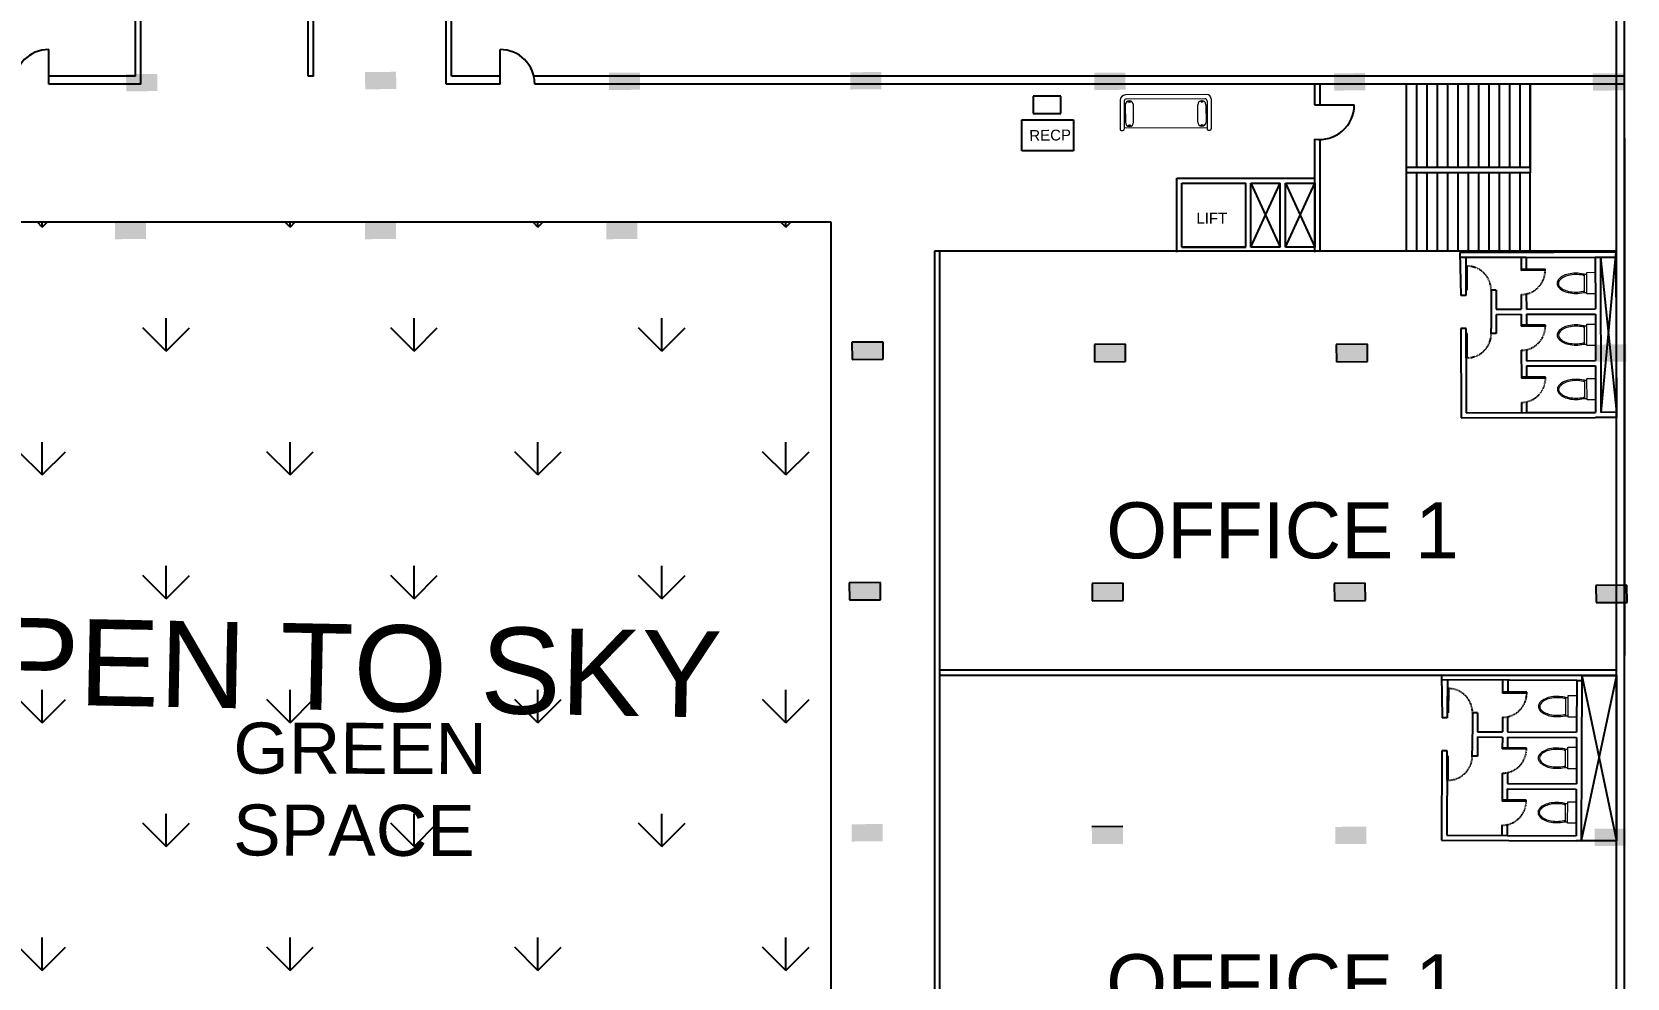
# Model space of a CAD drawing. Header units: millimetres. Extents: x 587797 to 2274247, y 1711 to 439204.
# Drawn here: x 1150649 to 1196884, y 276901 to 304338 of the extents above; entities that cross this region are included whole.
import ezdxf

# ---------------------------------------------------------------- set-up
doc = ezdxf.new("R2010")
doc.units = ezdxf.units.MM
doc.linetypes.add('ACAD_ISO03W100', pattern=[30, 12, -18])
doc.layers.add('finiture', color=7, linetype='Continuous', lineweight=20)
doc.styles.get("Standard").update_dxf_attribs({"font": 'arial.ttf'})

msp = doc.modelspace()

# ---------------------------------------------------------------- hatches: boundary and pattern name
h = msp.add_hatch(color=256)
h.dxf.hatch_style = 1
h.paths.add_polyline_path([(1154283.329, 302621.53), (1154279.041, 303121.512), (1153379.074, 303113.794), (1153383.362, 302613.812)])
h = msp.add_hatch(color=256)
h.dxf.hatch_style = 1
h.paths.add_polyline_path([(1161209.278, 302680.925), (1161204.991, 303180.907), (1160305.024, 303173.189), (1160309.311, 302673.207)])
h = msp.add_hatch(color=256)
h.dxf.hatch_style = 1
h.paths.add_polyline_path([(1168275.002, 302660.042), (1168270.714, 303160.023), (1167370.747, 303152.305), (1167375.035, 302652.324)])
h = msp.add_hatch(color=256)
h.dxf.hatch_style = 1
h.paths.add_polyline_path([(1175272.837, 302674.564), (1175268.549, 303174.545), (1174368.583, 303166.828), (1174372.87, 302666.846)])
h = msp.add_hatch(color=256)
h.dxf.hatch_style = 1
h.paths.add_polyline_path([(1182346.797, 302659.4), (1182342.509, 303159.382), (1181442.542, 303151.664), (1181446.83, 302651.683)])
h = msp.add_hatch(color=256)
h.dxf.hatch_style = 1
h.paths.add_polyline_path([(1189293.878, 302643.855), (1189289.59, 303143.837), (1188389.623, 303136.119), (1188393.911, 302636.137)])
h = msp.add_hatch(color=256)
h.dxf.hatch_style = 1
h.paths.add_polyline_path([(1196792.541, 302641.412), (1196788.253, 303141.394), (1195888.287, 303133.676), (1195892.574, 302633.694)])
h = msp.add_hatch()
h.set_pattern_fill('GRASS', color=3, scale=200)
h.set_pattern_definition([(90, (-2545329, -789734), (-3592.1024, 3592.1024), [952.5, -6231.705]), (45, (-2545329, -789734), (-3592.1024, 3592.1024), [952.5, -4127.5]), (135, (-2545329, -789734), (-3592.1024, -3592.1024), [952.5, -4127.5])])
h.paths.add_polyline_path([(1168134.671, 270697.253), (1168134.671, 260969.394), (1173805.901, 260970.284), (1173805.901, 298827.214), (1145298.656, 298827.214), (1145304.187, 260970.284), (1149672.609, 260970.284), (1149672.609, 270697.253)])
h.paths.add_polyline_path([(1145307.553, 242126.38), (1157165.097, 242126.38), (1157165.097, 247753.472), (1149672.609, 247753.472), (1149671.603, 256058.022), (1145305.867, 256057.494)])
h.paths.add_polyline_path([(1173804.214, 256060.943), (1168133.666, 256060.257), (1168134.671, 247753.472), (1160829.378, 247753.472), (1160829.378, 242126.38), (1173805.901, 242126.38)])
h.paths.add_polyline_path([(1146288.882, 284238.125), (1171249.293, 283751.054), (1171324.986, 287629.996), (1146364.575, 288117.068)], flags=24)
h.paths.add_polyline_path([(1149029.526, 243648.274), (1153058.617, 243637.811), (1153061.707, 244827.547), (1149032.616, 244838.009)], flags=24)
h.paths.add_polyline_path([(1149032.726, 244880.388), (1153239.701, 244869.463), (1153242.791, 246059.199), (1149035.815, 246070.123)], flags=24)
h.paths.add_polyline_path([(1164587.918, 243913.625), (1168617.008, 243903.162), (1168620.098, 245092.898), (1164591.007, 245103.36)], flags=24)
h.paths.add_polyline_path([(1164591.117, 245145.739), (1168798.093, 245134.814), (1168801.182, 246324.55), (1164594.207, 246335.474)], flags=24)
h = msp.add_hatch(color=256)
h.dxf.hatch_style = 1
h.paths.add_polyline_path([(1153958.383, 298333.714), (1153954.095, 298833.695), (1153054.128, 298825.978), (1153058.416, 298325.996)])
h = msp.add_hatch(color=256)
h.dxf.hatch_style = 1
h.paths.add_polyline_path([(1161205.158, 298333.714), (1161200.871, 298833.695), (1160300.904, 298825.978), (1160305.192, 298325.996)])
h = msp.add_hatch(color=256)
h.dxf.hatch_style = 1
h.paths.add_polyline_path([(1168197.545, 298333.714), (1168193.257, 298833.695), (1167293.291, 298825.978), (1167297.578, 298325.996)])
h = msp.add_hatch(color=256)
h.dxf.hatch_style = 1
h.paths.add_polyline_path([(1175321.279, 294844.27), (1175316.992, 295344.252), (1174417.025, 295336.534), (1174421.312, 294836.552)])
h = msp.add_hatch(color=256)
h.dxf.hatch_style = 1
h.paths.add_polyline_path([(1182348.697, 294778.816), (1182344.41, 295278.798), (1181444.443, 295271.08), (1181448.73, 294771.098)])
h = msp.add_hatch(color=256)
h.dxf.hatch_style = 1
h.paths.add_polyline_path([(1189359.74, 294778.816), (1189355.452, 295278.798), (1188455.486, 295271.08), (1188459.773, 294771.098)])
h = msp.add_hatch(color=256)
h.dxf.hatch_style = 1
h.paths.add_polyline_path([(1196862.202, 294778.816), (1196857.914, 295278.798), (1195957.947, 295271.08), (1195962.235, 294771.098)])
h = msp.add_hatch(color=256)
h.dxf.hatch_style = 1
h.paths.add_polyline_path([(1175245.035, 287872.979), (1175240.747, 288372.96), (1174340.78, 288365.242), (1174345.068, 287865.261)])
h = msp.add_hatch(color=256)
h.dxf.hatch_style = 1
h.paths.add_polyline_path([(1182280.952, 287853.344), (1182276.665, 288353.326), (1181376.698, 288345.608), (1181380.986, 287845.626)])
h = msp.add_hatch(color=256)
h.dxf.hatch_style = 1
h.paths.add_polyline_path([(1189299.207, 287853.344), (1189294.919, 288353.326), (1188394.952, 288345.608), (1188399.24, 287845.626)])
h = msp.add_hatch(color=256)
h.dxf.hatch_style = 1
h.paths.add_polyline_path([(1196883.681, 287795.76), (1196879.394, 288295.741), (1195979.427, 288288.023), (1195983.714, 287788.042)])
h = msp.add_hatch(color=256)
h.dxf.hatch_style = 1
h.paths.add_polyline_path([(1175311.285, 280869.494), (1175306.997, 281369.475), (1174407.031, 281361.757), (1174411.318, 280861.776)])
h = msp.add_hatch(color=256)
h.dxf.hatch_style = 1
h.paths.add_polyline_path([(1182272.819, 280793.885), (1182268.531, 281293.867), (1181368.564, 281286.149), (1181372.852, 280786.167)])
h = msp.add_hatch(color=256)
h.dxf.hatch_style = 1
h.paths.add_polyline_path([(1189328.712, 280793.885), (1189324.425, 281293.867), (1188424.458, 281286.149), (1188428.745, 280786.167)])
h = msp.add_hatch(color=256)
h.dxf.hatch_style = 1
h.paths.add_polyline_path([(1196846.688, 280738.744), (1196842.4, 281238.725), (1195942.433, 281231.007), (1195946.721, 280731.026)])

# ---------------------------------------------------------------- linework, layer by layer
for p, q in [((1153655.901, 303056.38), (1153655.901, 322826.38)), ((1153805.901, 302826.38), (1153805.901, 322826.38)), ((1158805.901, 303056.38), (1158805.901, 323056.38)), ((1162655.901, 302826.38), (1162655.901, 323056.38)), ((1162805.901, 303056.38), (1162805.901, 323056.38)), ((1196575.901, 303056.38), (1196575.901, 323056.38)), ((1196805.901, 303056.38), (1196805.901, 323056.38)), ((1158655.901, 303056.38), (1158655.901, 310076.38)), ((1151135.263, 302826.38), (1151135.263, 303826.38)), ((1153805.901, 302826.38), (1153805.901, 303826.38)), ((1164223.071, 302826.38), (1164223.071, 303826.38)), ((1153655.901, 303056.38), (1151135.263, 303056.38)), ((1153655.901, 303056.38), (1151135.263, 303056.38)), ((1158805.901, 303056.38), (1158655.901, 303056.38)), ((1164223.071, 303056.38), (1162805.901, 303056.38)), ((1164223.071, 303056.38), (1162805.901, 303056.38)), ((1196805.901, 303056.38), (1165196.262, 303056.38)), ((1196805.901, 303056.38), (1165196.262, 303056.38)), ((1196575.901, 286403.061), (1196575.901, 303056.38)), ((1196805.901, 248206.38), (1196805.901, 303056.38)), ((1153805.901, 302826.38), (1151135.263, 302826.38)), ((1164223.071, 302826.38), (1162655.901, 302826.38)), ((1196805.901, 302826.38), (1165227.185, 302826.38)), ((1179668.33, 302469.519), (1179668.33, 301969.519)), ((1180468.33, 302469.519), (1179668.33, 302469.519)), ((1180468.33, 301969.519), (1180468.33, 302469.519)), ((1187825.901, 302826.38), (1187825.901, 302219.988)), ((1190475.901, 302826.38), (1187975.901, 302826.38)), ((1187975.901, 302826.38), (1187975.901, 302219.988)), ((1190475.901, 302826.38), (1190475.901, 297976.38)), ((1190775.901, 302826.38), (1190775.901, 300401.38)), ((1191075.901, 302826.38), (1191075.901, 300401.38)), ((1191375.901, 302826.38), (1191375.901, 300401.38)), ((1191675.901, 302826.38), (1191675.901, 300401.38)), ((1191975.901, 302826.38), (1191975.901, 300401.38)), ((1192275.901, 302826.38), (1192275.901, 300401.38)), ((1192575.901, 302826.38), (1192575.901, 300401.38)), ((1192875.901, 302826.38), (1192875.901, 300401.38)), ((1193175.901, 302826.38), (1193175.901, 300401.38)), ((1193475.901, 302826.38), (1193475.901, 300401.38)), ((1193775.901, 302826.38), (1193775.901, 300401.38)), ((1194075.901, 300401.38), (1194075.901, 302826.38)), ((1194075.901, 302826.38), (1194075.901, 300251.38)), ((1196575.901, 297826.38), (1196575.901, 302826.38)), ((1179668.33, 301969.519), (1180468.33, 301969.519)), ((1187825.901, 302219.988), (1188975.901, 302219.988)), ((1179338.992, 301792.487), (1180838.992, 301792.487)), ((1179338.992, 300892.487), (1179338.992, 301792.487)), ((1180838.992, 301792.487), (1180838.992, 300892.487)), ((1187825.901, 301231.302), (1187825.901, 297976.041)), ((1187975.901, 301219.988), (1187975.901, 297976.041)), ((1196805.901, 301253.061), (1196805.901, 286253.061)), ((1180838.992, 300892.487), (1179338.992, 300892.487)), ((1183831.191, 298099.816), (1183831.191, 300099.816)), ((1183831.191, 300099.816), (1185831.191, 300099.816)), ((1183831.191, 297949.816), (1183831.191, 300099.816)), ((1185831.191, 300099.816), (1186831.191, 300099.816)), ((1186831.191, 300099.816), (1187831.191, 300099.816)), ((1194075.901, 300401.38), (1190475.901, 300401.38)), ((1194075.901, 300251.38), (1190475.901, 300251.38)), ((1190775.901, 300251.38), (1190775.901, 297976.38)), ((1191075.901, 300251.38), (1191075.901, 297976.38)), ((1191375.901, 300251.38), (1191375.901, 297976.38)), ((1191675.901, 300251.38), (1191675.901, 297976.38)), ((1191975.901, 300251.38), (1191975.901, 297976.38)), ((1192275.901, 300251.38), (1192275.901, 297976.041)), ((1192575.901, 300251.38), (1192575.901, 297976.38)), ((1192875.901, 300251.38), (1192875.901, 297976.38)), ((1193175.901, 300251.38), (1193175.901, 297976.38)), ((1193475.901, 300251.38), (1193475.901, 297976.38)), ((1193775.901, 300251.38), (1193775.901, 297976.38)), ((1194075.901, 297976.38), (1194075.901, 300251.38)), ((1183981.191, 298099.816), (1183981.191, 299949.816)), ((1183981.191, 299949.816), (1185831.191, 299949.816)), ((1185831.191, 298099.816), (1185831.191, 299949.816)), ((1185981.191, 298099.816), (1185981.191, 299949.816)), ((1185981.191, 299949.816), (1186831.191, 299949.816)), ((1185981.191, 299949.816), (1186831.191, 298099.816)), ((1185981.191, 298099.816), (1186831.191, 299949.816)), ((1186831.191, 298099.816), (1186831.191, 299949.816)), ((1186981.191, 298099.816), (1186981.191, 299949.816)), ((1186981.191, 299949.816), (1187831.191, 299949.816)), ((1186981.191, 299949.816), (1187831.191, 298099.816)), ((1186981.191, 298099.816), (1187831.191, 299949.816)), ((1187825.901, 299949.816), (1187825.901, 297949.816)), ((1187831.191, 299949.816), (1187831.191, 298099.816)), ((1196805.901, 243206.38), (1196805.901, 299906.38)), ((1145298.656, 298827.214), (1173805.901, 298827.214)), ((1173805.901, 298827.214), (1173805.901, 260970.284)), ((1176805.901, 297976.041), (1176805.901, 248206.38)), ((1196575.901, 297976.041), (1176805.901, 297976.041)), ((1176955.901, 297976.041), (1176955.901, 286403.061)), ((1183981.191, 298099.816), (1185831.191, 298099.816)), ((1185831.191, 298099.816), (1183981.191, 298099.816)), ((1188881.191, 297976.041), (1184731.191, 297976.041)), ((1186831.191, 298099.816), (1185981.191, 298099.816)), ((1187831.191, 298099.816), (1186981.191, 298099.816)), ((1192040.412, 297944.736), (1194759.037, 297952.493)), ((1192040.412, 297944.736), (1192063.684, 296695.451)), ((1192060.547, 297794.793), (1196559.458, 297807.629)), ((1193959.468, 297800.211), (1192060.547, 297794.793)), ((1192210.547, 297795.221), (1192213.256, 296845.879)), ((1193809.469, 297799.783), (1193810.545, 297422.654)), ((1193959.468, 297800.211), (1193960.462, 297452.082)), ((1194759.037, 297952.493), (1196559.03, 297957.629)), ((1195959.46, 297805.917), (1196559.458, 297807.629)), ((1195959.46, 297805.917), (1195963.74, 296305.923)), ((1196109.46, 297806.345), (1196122.299, 293306.364)), ((1196109.46, 297806.345), (1196572.298, 293307.648)), ((1196559.03, 297957.629), (1196122.299, 293306.364)), ((1196559.458, 297807.629), (1196572.725, 293157.648)), ((1192240.258, 297545.959), (1192211.258, 297545.876)), ((1192211.258, 297545.876), (1192213.256, 296845.879)), ((1192240.258, 297545.959), (1192242.255, 296845.962)), ((1194510.459, 297453.651), (1193810.462, 297451.654)), ((1194510.542, 297424.652), (1193810.545, 297422.654)), ((1194510.542, 297424.652), (1194510.459, 297453.651)), ((1192242.255, 296845.962), (1192213.256, 296845.879)), ((1192213.256, 296845.879), (1192213.684, 296695.879)), ((1193089.593, 296848.379), (1192942.253, 296847.959)), ((1192942.253, 296847.959), (1192942.681, 296697.96)), ((1193089.593, 296848.379), (1193091.164, 296297.727)), ((1192213.684, 296695.879), (1192063.684, 296695.451)), ((1192940.022, 296697.952), (1192942.753, 295740.528)), ((1193812.542, 296722.657), (1193813.749, 296299.789)), ((1193962.495, 296739.345), (1193963.748, 296300.217)), ((1193091.164, 296297.727), (1193813.749, 296299.789)), ((1193091.592, 296147.728), (1193814.177, 296149.79)), ((1193091.592, 296147.728), (1193093.181, 295590.956)), ((1193814.177, 296149.79), (1193815.161, 295804.858)), ((1193963.748, 296300.217), (1195963.74, 296305.923)), ((1193964.176, 296150.218), (1195964.168, 296155.924)), ((1193964.176, 296150.218), (1193965.078, 295834.286)), ((1195964.168, 296155.924), (1195968.02, 294805.93)), ((1192216.415, 295738.455), (1192066.416, 295738.027)), ((1192066.416, 295738.027), (1192073.815, 293144.812)), ((1192216.843, 295588.456), (1192216.415, 295738.455)), ((1192245.843, 295588.539), (1192216.843, 295588.456)), ((1192216.843, 295588.456), (1192223.387, 293295.239)), ((1192218.841, 294888.459), (1192216.843, 295588.456)), ((1192247.84, 294888.541), (1192245.843, 295588.539)), ((1192945.412, 295740.535), (1192942.753, 295740.528)), ((1192945.84, 295590.536), (1192945.412, 295740.535)), ((1193093.181, 295590.956), (1192945.84, 295590.536)), ((1194515.075, 295835.855), (1193815.078, 295833.858)), ((1194515.158, 295806.855), (1193815.161, 295804.858)), ((1194515.158, 295806.855), (1194515.075, 295835.855)), ((1175316.992, 295344.252), (1174417.025, 295336.534)), ((1174417.025, 295336.534), (1174421.312, 294836.552)), ((1175321.279, 294844.27), (1175316.992, 295344.252)), ((1182344.41, 295278.798), (1181444.443, 295271.08)), ((1181444.443, 295271.08), (1181448.73, 294771.098)), ((1182348.697, 294778.816), (1182344.41, 295278.798)), ((1189355.452, 295278.798), (1188455.486, 295271.08)), ((1188455.486, 295271.08), (1188459.773, 294771.098)), ((1189359.74, 294778.816), (1189355.452, 295278.798)), ((1193817.158, 295104.861), (1193819.469, 294295.087)), ((1193967.111, 295121.549), (1193968.028, 294800.223)), ((1174421.312, 294836.552), (1175321.279, 294844.27)), ((1181448.73, 294771.098), (1182348.697, 294778.816)), ((1188459.773, 294771.098), (1189359.74, 294778.816)), ((1192247.84, 294888.541), (1192218.841, 294888.459)), ((1193968.028, 294800.223), (1195968.02, 294805.93)), ((1193968.456, 294650.224), (1195968.448, 294655.93)), ((1193968.456, 294650.224), (1193969.386, 294324.515)), ((1195968.448, 294655.93), (1195972.3, 293305.936)), ((1194519.383, 294326.084), (1193819.386, 294324.087)), ((1194519.466, 294297.084), (1193819.469, 294295.087)), ((1194519.466, 294297.084), (1194519.383, 294326.084)), ((1193821.466, 293595.09), (1193822.309, 293299.801)), ((1193971.419, 293611.778), (1193972.308, 293300.229)), ((1192073.815, 293144.812), (1195972.728, 293155.936)), ((1192223.387, 293295.239), (1193972.308, 293300.229)), ((1193972.308, 293300.229), (1195972.3, 293305.936)), ((1196572.725, 293157.648), (1195972.728, 293155.936)), ((1196572.298, 293307.648), (1196122.299, 293306.364)), ((1175240.747, 288372.96), (1174340.78, 288365.242)), ((1174340.78, 288365.242), (1174345.068, 287865.261)), ((1175245.035, 287872.979), (1175240.747, 288372.96)), ((1182276.665, 288353.326), (1181376.698, 288345.608)), ((1181376.698, 288345.608), (1181380.986, 287845.626)), ((1182280.952, 287853.344), (1182276.665, 288353.326)), ((1189294.919, 288353.326), (1188394.952, 288345.608)), ((1188394.952, 288345.608), (1188399.24, 287845.626)), ((1189299.207, 287853.344), (1189294.919, 288353.326)), ((1196879.394, 288295.741), (1195979.427, 288288.023)), ((1195979.427, 288288.023), (1195983.714, 287788.042)), ((1196883.681, 287795.76), (1196879.394, 288295.741)), ((1174345.068, 287865.261), (1175245.035, 287872.979)), ((1181380.986, 287845.626), (1182280.952, 287853.344)), ((1188399.24, 287845.626), (1189299.207, 287853.344)), ((1195983.714, 287788.042), (1196883.681, 287795.76)), ((1176955.901, 286403.061), (1176955.901, 248356.38)), ((1196575.901, 248356.38), (1196575.901, 286403.061)), ((1196575.901, 285826.041), (1176955.901, 285826.041)), ((1196575.901, 285676.041), (1176955.901, 285676.041)), ((1191507.961, 285697.974), (1195575.91, 285680.369)), ((1191507.961, 285697.974), (1191522.262, 284448.554)), ((1195425.911, 285531.017), (1191527.019, 285547.89)), ((1191677.018, 285547.241), (1191672.909, 284597.904)), ((1191675.939, 285297.897), (1191672.909, 284597.904)), ((1191704.938, 285297.772), (1191675.939, 285297.897)), ((1191704.938, 285297.772), (1191701.909, 284597.778)), ((1193275.931, 285540.321), (1193274.299, 285163.195)), ((1193425.93, 285539.672), (1193424.423, 285191.545)), ((1195425.911, 285531.017), (1195419.42, 284031.031)), ((1195425.911, 285531.017), (1195575.281, 285530.37)), ((1195575.91, 285680.369), (1195555.787, 280880.411)), ((1196575.901, 285676.041), (1195555.787, 280880.411)), ((1195575.91, 285680.369), (1196575.901, 285676.041)), ((1195575.91, 285680.369), (1196575.901, 280880.411)), ((1196575.901, 285676.041), (1196575.901, 280880.411)), ((1193974.293, 285160.165), (1193274.299, 285163.195)), ((1193974.418, 285189.165), (1193274.425, 285192.194)), ((1193974.293, 285160.165), (1193974.418, 285189.165)), ((1191672.26, 284447.905), (1191522.262, 284448.554)), ((1191672.909, 284597.904), (1191672.26, 284447.905)), ((1191701.909, 284597.778), (1191672.909, 284597.904)), ((1192398.594, 284444.762), (1192394.451, 283487.343)), ((1192401.902, 284594.749), (1192401.253, 284444.751)), ((1192549.242, 284594.111), (1192401.902, 284594.749)), ((1192549.242, 284594.111), (1192546.859, 284043.462)), ((1193271.27, 284463.201), (1193269.44, 284040.335)), ((1193421.339, 284478.812), (1193419.439, 284039.686)), ((1192546.21, 283893.464), (1192543.801, 283336.695)), ((1192546.21, 283893.464), (1193268.791, 283890.337)), ((1192546.859, 284043.462), (1193269.44, 284040.335)), ((1193268.791, 283890.337), (1193267.298, 283545.407)), ((1193418.789, 283889.687), (1193417.422, 283573.758)), ((1193418.789, 283889.687), (1195418.771, 283881.032)), ((1193419.439, 284039.686), (1195419.42, 284031.031)), ((1191518.118, 283491.135), (1191506.896, 280897.933)), ((1191668.117, 283490.486), (1191518.118, 283491.135)), ((1191667.468, 283340.488), (1191668.117, 283490.486)), ((1192397.11, 283487.331), (1192394.451, 283487.343)), ((1192396.461, 283337.333), (1192397.11, 283487.331)), ((1193967.292, 283542.378), (1193267.298, 283545.407)), ((1193967.417, 283571.377), (1193267.424, 283574.407)), ((1193967.292, 283542.378), (1193967.417, 283571.377)), ((1195418.771, 283881.032), (1195412.928, 282531.045)), ((1191667.468, 283340.488), (1191657.543, 281047.283)), ((1191664.438, 282640.494), (1191667.468, 283340.488)), ((1191696.467, 283340.362), (1191667.468, 283340.488)), ((1191693.438, 282640.369), (1191696.467, 283340.362)), ((1192543.801, 283336.695), (1192396.461, 283337.333)), ((1191693.438, 282640.369), (1191664.438, 282640.494)), ((1193264.269, 282845.414), (1193260.764, 282035.644)), ((1193414.338, 282861.025), (1193412.947, 282539.7)), ((1193412.947, 282539.7), (1195412.928, 282531.045)), ((1193960.758, 282032.615), (1193260.764, 282035.644)), ((1193960.883, 282061.614), (1193260.89, 282064.644)), ((1193412.298, 282389.702), (1193410.889, 282063.995)), ((1193412.298, 282389.702), (1195412.279, 282381.046)), ((1193960.758, 282032.615), (1193960.883, 282061.614)), ((1195412.279, 282381.046), (1195406.437, 281031.059)), ((1182268.531, 281293.867), (1181368.564, 281286.149)), ((1193257.735, 281335.651), (1193256.457, 281040.363)), ((1193407.804, 281351.262), (1193406.456, 281039.714)), ((1191506.896, 280897.933), (1195405.788, 280881.06)), ((1191657.543, 281047.283), (1193406.456, 281039.714)), ((1193406.456, 281039.714), (1195406.437, 281031.059)), ((1195555.787, 280880.411), (1195405.788, 280881.06)), ((1196575.901, 280880.411), (1195555.804, 280884.688))]:
    msp.add_line(p, q)
for centre, radius, start, end in [((1151135.263, 302826.38), 1000, 90, 180), ((1164223.445, 302826.753), 999.627, 359.9786066, 90.0213934), ((1187975.901, 302219.988), 1000, 261.3730734, 0)]:
    msp.add_arc(centre, radius, start, end)
at = {"linetype": 'ACAD_ISO03W100'}
for centre, start, end in [((1192242.255, 296845.962), 0.1634807, 90.1634807), ((1193810.545, 297422.654), 270.1634807, 0.1634807), ((1192245.843, 295588.539), 270.1634807, 0.1634807), ((1193815.161, 295804.858), 270.1634807, 0.1634807), ((1193819.469, 294295.087), 270.1634807, 0.1634807), ((1191701.909, 284597.778), 359.7520462, 89.7520462), ((1193274.299, 285163.195), 269.7520462, 359.7520462), ((1193267.298, 283545.407), 269.7520462, 359.7520462), ((1191696.467, 283340.362), 269.7520462, 359.7520462), ((1193260.764, 282035.644), 269.7520462, 359.7520462)]:
    msp.add_arc(centre, 700, start, end, dxfattribs=at)
at = {"layer": 'finiture'}
for p, q in [((1184707.538, 302519.436), (1182347.554, 302510.749)), ((1184647.98, 302399.216), (1182367.996, 302390.823)), ((1184827.979, 302399.879), (1184831.178, 301530.946)), ((1182188.144, 302350.161), (1182191.196, 301521.227)), ((1182308.217, 302330.603), (1182311.195, 301521.669)), ((1182338.919, 302213.908), (1182340.752, 301715.899)), ((1182580.751, 301716.782), (1182578.917, 302214.792)), ((1184440.193, 301723.627), (1184438.36, 302221.637)), ((1184678.358, 302222.52), (1184680.192, 301724.511)), ((1184708.201, 302339.438), (1184711.178, 301530.504)), ((1182231.342, 301481.375), (1182271.342, 301481.522)), ((1184711.072, 301559.443), (1182311.088, 301550.608)), ((1184751.325, 301490.652), (1184791.325, 301490.799)), ((1195636.682, 297311.446), (1195713.346, 297311.665)), ((1195636.874, 297310.798), (1195638.375, 296784.702)), ((1195712.685, 297365.563), (1195960.715, 297366.271)), ((1195714.456, 296744.863), (1195712.685, 297365.563)), ((1195960.715, 297366.271), (1195962.486, 296745.57)), ((1195641.144, 296781.349), (1195714.859, 296781.56)), ((1195962.486, 296745.57), (1195714.456, 296744.863)), ((1195640.958, 295813.006), (1195717.622, 295813.225)), ((1195641.15, 295812.358), (1195642.651, 295286.262)), ((1195716.96, 295867.123), (1195964.99, 295867.831)), ((1195718.731, 295246.423), (1195716.96, 295867.123)), ((1195964.99, 295867.831), (1195966.761, 295247.131)), ((1195645.419, 295282.909), (1195719.134, 295283.12)), ((1195966.761, 295247.131), (1195718.731, 295246.423)), ((1195645.456, 294236.458), (1195722.12, 294236.677)), ((1195645.648, 294235.81), (1195647.149, 293709.714)), ((1195721.458, 294290.575), (1195969.488, 294291.283)), ((1195723.23, 293669.875), (1195721.458, 294290.575)), ((1195969.488, 294291.283), (1195971.26, 293670.583)), ((1195649.917, 293706.362), (1195723.633, 293706.572)), ((1195971.26, 293670.583), (1195723.23, 293669.875)), ((1195099.778, 285038.226), (1195097.501, 284512.133)), ((1195099.591, 285038.876), (1195176.254, 285038.544)), ((1195173.294, 284471.749), (1195175.98, 285092.446)), ((1195175.98, 285092.446), (1195424.009, 285091.372)), ((1195424.009, 285091.372), (1195421.322, 284470.675)), ((1195100.246, 284508.761), (1195173.96, 284508.442)), ((1195421.322, 284470.675), (1195173.294, 284471.749)), ((1195093.293, 283539.794), (1195091.017, 283013.702)), ((1195093.106, 283540.444), (1195169.77, 283540.112)), ((1195166.809, 282973.317), (1195169.495, 283594.014)), ((1195169.495, 283594.014), (1195417.524, 283592.941)), ((1195417.524, 283592.941), (1195414.838, 282972.244)), ((1195093.761, 283010.329), (1195167.476, 283010.01)), ((1195414.838, 282972.244), (1195166.809, 282973.317)), ((1195086.471, 281963.255), (1195084.194, 281437.162)), ((1195086.284, 281963.905), (1195162.947, 281963.573)), ((1195159.986, 281396.777), (1195162.673, 282017.475)), ((1195162.673, 282017.475), (1195410.701, 282016.401)), ((1195410.701, 282016.401), (1195408.015, 281395.704)), ((1195086.938, 281433.79), (1195160.653, 281433.471)), ((1195408.015, 281395.704), (1195159.986, 281396.777))]:
    msp.add_line(p, q, dxfattribs=at)
for centre, radius, start, end in [((1182348.143, 302350.75), 160, 90.2109181, 180.2109181), ((1182368.216, 302330.824), 60, 90.2109181, 180.2109181), ((1184648.201, 302339.217), 60, 0.2109181, 90.2109181), ((1184707.98, 302399.437), 120, 0.2109181, 90.2109181), ((1182458.918, 302214.35), 120, 0.2109181, 180.2109181), ((1182448.298, 302277.431), 50.167, 99.5704324, 145.6067419), ((1182460.441, 302294.666), 30.915, 119.0089282, 189.0989316), ((1182461.831, 302344.512), 28.083, 205.8894765, 331.5465133), ((1182473.388, 302300.631), 23.48, 136.0033228, 216.0730751), ((1182480.985, 302312.46), 15.79, 164.3947829, 278.979012), ((1182492.61, 302327.378), 10.871, 192.7586626, 303.898233), ((1184558.359, 302222.079), 120, 0.2109181, 180.2109181), ((1184523.837, 302334.856), 10.871, 236.5236031, 347.6631735), ((1184554.488, 302352.216), 28.083, 208.8753228, 334.5323596), ((1184535.571, 302320.024), 15.79, 261.4428241, 16.0270533), ((1184543.254, 302308.25), 23.48, 324.348761, 44.4185134), ((1184556.245, 302302.382), 30.915, 351.3229046, 61.412908), ((1184568.514, 302285.236), 50.167, 34.8150943, 80.8514037), ((1182231.195, 301521.375), 40, 180.2109181, 270.2109181), ((1182271.195, 301521.522), 40, 270.2109181, 0.2109181), ((1182460.752, 301716.34), 120, 180.2109181, 0.2109181), ((1182450.596, 301653.183), 50.167, 214.8150943, 260.8514037), ((1182462.865, 301636.038), 30.915, 171.3229046, 241.412908), ((1182464.623, 301586.203), 28.083, 28.8753228, 154.5323596), ((1182475.856, 301630.169), 23.48, 144.348761, 224.4185134), ((1182483.54, 301618.396), 15.79, 81.4428241, 196.0270533), ((1182495.274, 301603.563), 10.871, 56.5236031, 167.6631735), ((1184560.192, 301724.069), 120, 180.2109181, 0.2109181), ((1184526.501, 301611.041), 10.871, 12.7586626, 123.898233), ((1184557.279, 301593.907), 28.083, 25.8894765, 151.5465133), ((1184538.126, 301625.959), 15.79, 344.3947829, 98.979012), ((1184545.722, 301637.788), 23.48, 316.0033228, 36.0730751), ((1184558.67, 301643.753), 30.915, 299.0089282, 9.0989316), ((1184570.812, 301660.988), 50.167, 279.5704324, 325.6067419), ((1184751.178, 301530.651), 40, 180.2109181, 270.2109181), ((1184791.178, 301530.799), 40, 270.2109181, 0.2109181), ((1195319.466, 296685.487), 644.97, 102.7220574, 118.4352154), ((1195399.281, 296331.956), 1007.399, 90.1634807, 102.7220574), ((1195399.281, 296331.956), 970.194, 90.1634807, 102.7220574), ((1195399.281, 296331.956), 1007.399, 77.604904, 90.1634807), ((1195399.281, 296331.956), 970.194, 77.604904, 90.1634807), ((1195477.077, 296685.937), 644.97, 75.6550411, 77.604904), ((1195018.63, 297045.984), 164.868, 142.560446, 180.1634807), ((1195018.63, 297045.984), 164.868, 180.1634807, 217.7665154), ((1195199.069, 296907.831), 392.122, 118.4352154, 142.560446), ((1195198.277, 297185.164), 392.122, 217.7665154, 241.891746), ((1195018.63, 297045.984), 127.664, 142.560446, 180.1634807), ((1195018.63, 297045.984), 127.664, 180.1634807, 217.7665154), ((1195199.069, 296907.831), 354.917, 118.4352154, 142.560446), ((1195198.277, 297185.164), 354.917, 217.7665154, 241.891746), ((1195317.404, 297408.191), 644.97, 241.891746, 257.604904), ((1195319.466, 296685.487), 607.765, 102.7220574, 118.4352154), ((1195317.404, 297408.191), 607.765, 241.891746, 257.604904), ((1195477.077, 296685.937), 607.765, 75.6550411, 77.604904), ((1195395.2, 297762.172), 1007.399, 257.604904, 270.1634807), ((1195395.2, 297762.172), 970.194, 257.604904, 270.1634807), ((1195395.2, 297762.172), 970.194, 270.1634807, 282.7220574), ((1195395.2, 297762.172), 1007.399, 270.1634807, 282.7220574), ((1195475.015, 297408.641), 607.765, 282.7220574, 284.6719203), ((1195475.015, 297408.641), 644.97, 282.7220574, 284.6719203), ((1195022.906, 295547.544), 164.868, 142.560446, 180.1634807), ((1195022.906, 295547.544), 164.868, 180.1634807, 217.7665154), ((1195203.344, 295409.391), 392.122, 118.4352154, 142.560446), ((1195202.553, 295686.724), 392.122, 217.7665154, 241.891746), ((1195022.906, 295547.544), 127.664, 142.560446, 180.1634807), ((1195022.906, 295547.544), 127.664, 180.1634807, 217.7665154), ((1195203.344, 295409.391), 354.917, 118.4352154, 142.560446), ((1195202.553, 295686.724), 354.917, 217.7665154, 241.891746), ((1195323.742, 295187.047), 644.97, 102.7220574, 118.4352154), ((1195323.742, 295187.047), 607.765, 102.7220574, 118.4352154), ((1195403.556, 294833.516), 1007.399, 90.1634807, 102.7220574), ((1195403.556, 294833.516), 970.194, 90.1634807, 102.7220574), ((1195403.556, 294833.516), 1007.399, 77.604904, 90.1634807), ((1195403.556, 294833.516), 970.194, 77.604904, 90.1634807), ((1195481.352, 295187.497), 607.765, 75.6550411, 77.604904), ((1195481.352, 295187.497), 644.97, 75.6550411, 77.604904), ((1195321.68, 295909.751), 644.97, 241.891746, 257.604904), ((1195321.68, 295909.751), 607.765, 241.891746, 257.604904), ((1195399.476, 296263.732), 1007.399, 257.604904, 270.1634807), ((1195399.476, 296263.732), 970.194, 257.604904, 270.1634807), ((1195399.476, 296263.732), 970.194, 270.1634807, 282.7220574), ((1195399.476, 296263.732), 1007.399, 270.1634807, 282.7220574), ((1195479.29, 295910.201), 607.765, 282.7220574, 284.6719203), ((1195479.29, 295910.201), 644.97, 282.7220574, 284.6719203), ((1195027.404, 293970.996), 164.868, 142.560446, 180.1634807), ((1195207.842, 293832.843), 392.122, 118.4352154, 142.560446), ((1195207.842, 293832.843), 354.917, 118.4352154, 142.560446), ((1195328.24, 293610.499), 644.97, 102.7220574, 118.4352154), ((1195328.24, 293610.499), 607.765, 102.7220574, 118.4352154), ((1195408.055, 293256.968), 1007.399, 90.1634807, 102.7220574), ((1195408.055, 293256.968), 970.194, 90.1634807, 102.7220574), ((1195408.055, 293256.968), 1007.399, 77.604904, 90.1634807), ((1195408.055, 293256.968), 970.194, 77.604904, 90.1634807), ((1195485.851, 293610.949), 607.765, 75.6550411, 77.604904), ((1195485.851, 293610.949), 644.97, 75.6550411, 77.604904), ((1195027.404, 293970.996), 164.868, 180.1634807, 217.7665154), ((1195207.051, 294110.176), 392.122, 217.7665154, 241.891746), ((1195027.404, 293970.996), 127.664, 142.560446, 180.1634807), ((1195027.404, 293970.996), 127.664, 180.1634807, 217.7665154), ((1195207.051, 294110.176), 354.917, 217.7665154, 241.891746), ((1195326.178, 294333.204), 644.97, 241.891746, 257.604904), ((1195326.178, 294333.204), 607.765, 241.891746, 257.604904), ((1195403.974, 294687.184), 1007.399, 257.604904, 270.1634807), ((1195403.974, 294687.184), 970.194, 257.604904, 270.1634807), ((1195403.974, 294687.184), 970.194, 270.1634807, 282.7220574), ((1195403.974, 294687.184), 1007.399, 270.1634807, 282.7220574), ((1195483.789, 294333.653), 607.765, 282.7220574, 284.6719203), ((1195483.789, 294333.653), 644.97, 282.7220574, 284.6719203), ((1194479.649, 284777.859), 164.868, 142.1490115, 179.7520462), ((1194659.09, 284638.414), 392.122, 118.0237809, 142.1490115), ((1194479.649, 284777.859), 127.664, 142.1490115, 179.7520462), ((1194659.09, 284638.414), 354.917, 118.0237809, 142.1490115), ((1194777.888, 284415.211), 644.97, 102.3106229, 118.0237809), ((1194777.888, 284415.211), 607.765, 102.3106229, 118.0237809), ((1194855.162, 284061.116), 1007.399, 89.7520462, 102.3106229), ((1194855.162, 284061.116), 970.194, 89.7520462, 102.3106229), ((1194855.162, 284061.116), 970.194, 77.1934694, 89.7520462), ((1194855.162, 284061.116), 1007.399, 77.1934694, 89.7520462), ((1194935.498, 284414.529), 607.765, 75.2436066, 77.1934694), ((1194935.498, 284414.529), 644.97, 75.2436066, 77.1934694), ((1194479.649, 284777.859), 164.868, 179.7520462, 217.3550809), ((1194660.291, 284915.745), 392.122, 217.3550809, 241.4803114), ((1194479.649, 284777.859), 127.664, 179.7520462, 217.3550809), ((1194660.291, 284915.745), 354.917, 217.3550809, 241.4803114), ((1194781.016, 285137.911), 644.97, 241.4803114, 257.1934694), ((1194781.016, 285137.911), 607.765, 241.4803114, 257.1934694), ((1194861.352, 285491.324), 1007.399, 257.1934694, 269.7520462), ((1194861.352, 285491.324), 970.194, 257.1934694, 269.7520462), ((1194861.352, 285491.324), 1007.399, 269.7520462, 282.3106229), ((1194861.352, 285491.324), 970.194, 269.7520462, 282.3106229), ((1194938.625, 285137.229), 607.765, 282.3106229, 284.2604858), ((1194938.625, 285137.229), 644.97, 282.3106229, 284.2604858), ((1194652.606, 283139.982), 392.122, 118.0237809, 142.1490115), ((1194652.606, 283139.982), 354.917, 118.0237809, 142.1490115), ((1194771.403, 282916.779), 644.97, 102.3106229, 118.0237809), ((1194771.403, 282916.779), 607.765, 102.3106229, 118.0237809), ((1194848.677, 282562.684), 1007.399, 89.7520462, 102.3106229), ((1194848.677, 282562.684), 970.194, 89.7520462, 102.3106229), ((1194848.677, 282562.684), 970.194, 77.1934694, 89.7520462), ((1194848.677, 282562.684), 1007.399, 77.1934694, 89.7520462), ((1194929.013, 282916.097), 607.765, 75.2436066, 77.1934694), ((1194929.013, 282916.097), 644.97, 75.2436066, 77.1934694), ((1194473.164, 283279.427), 164.868, 179.7520462, 217.3550809), ((1194473.164, 283279.427), 164.868, 142.1490115, 179.7520462), ((1194653.806, 283417.314), 392.122, 217.3550809, 241.4803114), ((1194473.164, 283279.427), 127.664, 179.7520462, 217.3550809), ((1194473.164, 283279.427), 127.664, 142.1490115, 179.7520462), ((1194653.806, 283417.314), 354.917, 217.3550809, 241.4803114), ((1194774.531, 283639.479), 644.97, 241.4803114, 257.1934694), ((1194774.531, 283639.479), 607.765, 241.4803114, 257.1934694), ((1194854.867, 283992.892), 1007.399, 257.1934694, 269.7520462), ((1194854.867, 283992.892), 970.194, 257.1934694, 269.7520462), ((1194854.867, 283992.892), 1007.399, 269.7520462, 282.3106229), ((1194854.867, 283992.892), 970.194, 269.7520462, 282.3106229), ((1194932.141, 283638.797), 607.765, 282.3106229, 284.2604858), ((1194932.141, 283638.797), 644.97, 282.3106229, 284.2604858), ((1194466.341, 281702.887), 164.868, 179.7520462, 217.3550809), ((1194466.341, 281702.887), 164.868, 142.1490115, 179.7520462), ((1194646.983, 281840.774), 392.122, 217.3550809, 241.4803114), ((1194645.783, 281563.442), 392.122, 118.0237809, 142.1490115), ((1194466.341, 281702.887), 127.664, 179.7520462, 217.3550809), ((1194466.341, 281702.887), 127.664, 142.1490115, 179.7520462), ((1194646.983, 281840.774), 354.917, 217.3550809, 241.4803114), ((1194645.783, 281563.442), 354.917, 118.0237809, 142.1490115), ((1194764.581, 281340.24), 644.97, 102.3106229, 118.0237809), ((1194764.581, 281340.24), 607.765, 102.3106229, 118.0237809), ((1194841.855, 280986.145), 1007.399, 89.7520462, 102.3106229), ((1194841.855, 280986.145), 970.194, 89.7520462, 102.3106229), ((1194841.855, 280986.145), 970.194, 77.1934694, 89.7520462), ((1194841.855, 280986.145), 1007.399, 77.1934694, 89.7520462), ((1194922.191, 281339.558), 607.765, 75.2436066, 77.1934694), ((1194922.191, 281339.558), 644.97, 75.2436066, 77.1934694), ((1194767.708, 282062.94), 644.97, 241.4803114, 257.1934694), ((1194767.708, 282062.94), 607.765, 241.4803114, 257.1934694), ((1194848.044, 282416.353), 1007.399, 257.1934694, 269.7520462), ((1194848.044, 282416.353), 970.194, 257.1934694, 269.7520462), ((1194848.044, 282416.353), 1007.399, 269.7520462, 282.3106229), ((1194848.044, 282416.353), 970.194, 269.7520462, 282.3106229), ((1194925.318, 282062.258), 607.765, 282.3106229, 284.2604858), ((1194925.318, 282062.258), 644.97, 282.3106229, 284.2604858)]:
    msp.add_arc(centre, radius, start, end, dxfattribs=at)

# ---------------------------------------------------------------- texts
for s, height, rotation, p in [('RECP', 311.9008, 0.8961488, (1179558.967, 301177.608)), ('OPEN TO SKY', 2499.5, 358.8820858, (1146948.819, 284914.616)), ('GREEN', 1478.9117, 359.8512167, (1156486.019, 282834.432)), ('SPACE', 1478.9117, 359.8512167, (1156479.849, 280458.698))]:
    msp.add_text(s, height=height, rotation=rotation).set_placement(p)
for s, height, p in [('LIFT', 311.9008, (1184399.882, 298780.098)), ('OFFICE 1', 1625.3381, (1181786.652, 289072.3)), ('OFFICE 1', 1625.3381, (1181786.652, 275969.038))]:
    msp.add_text(s, height=height).set_placement(p)

doc.saveas('drawing.dxf')
